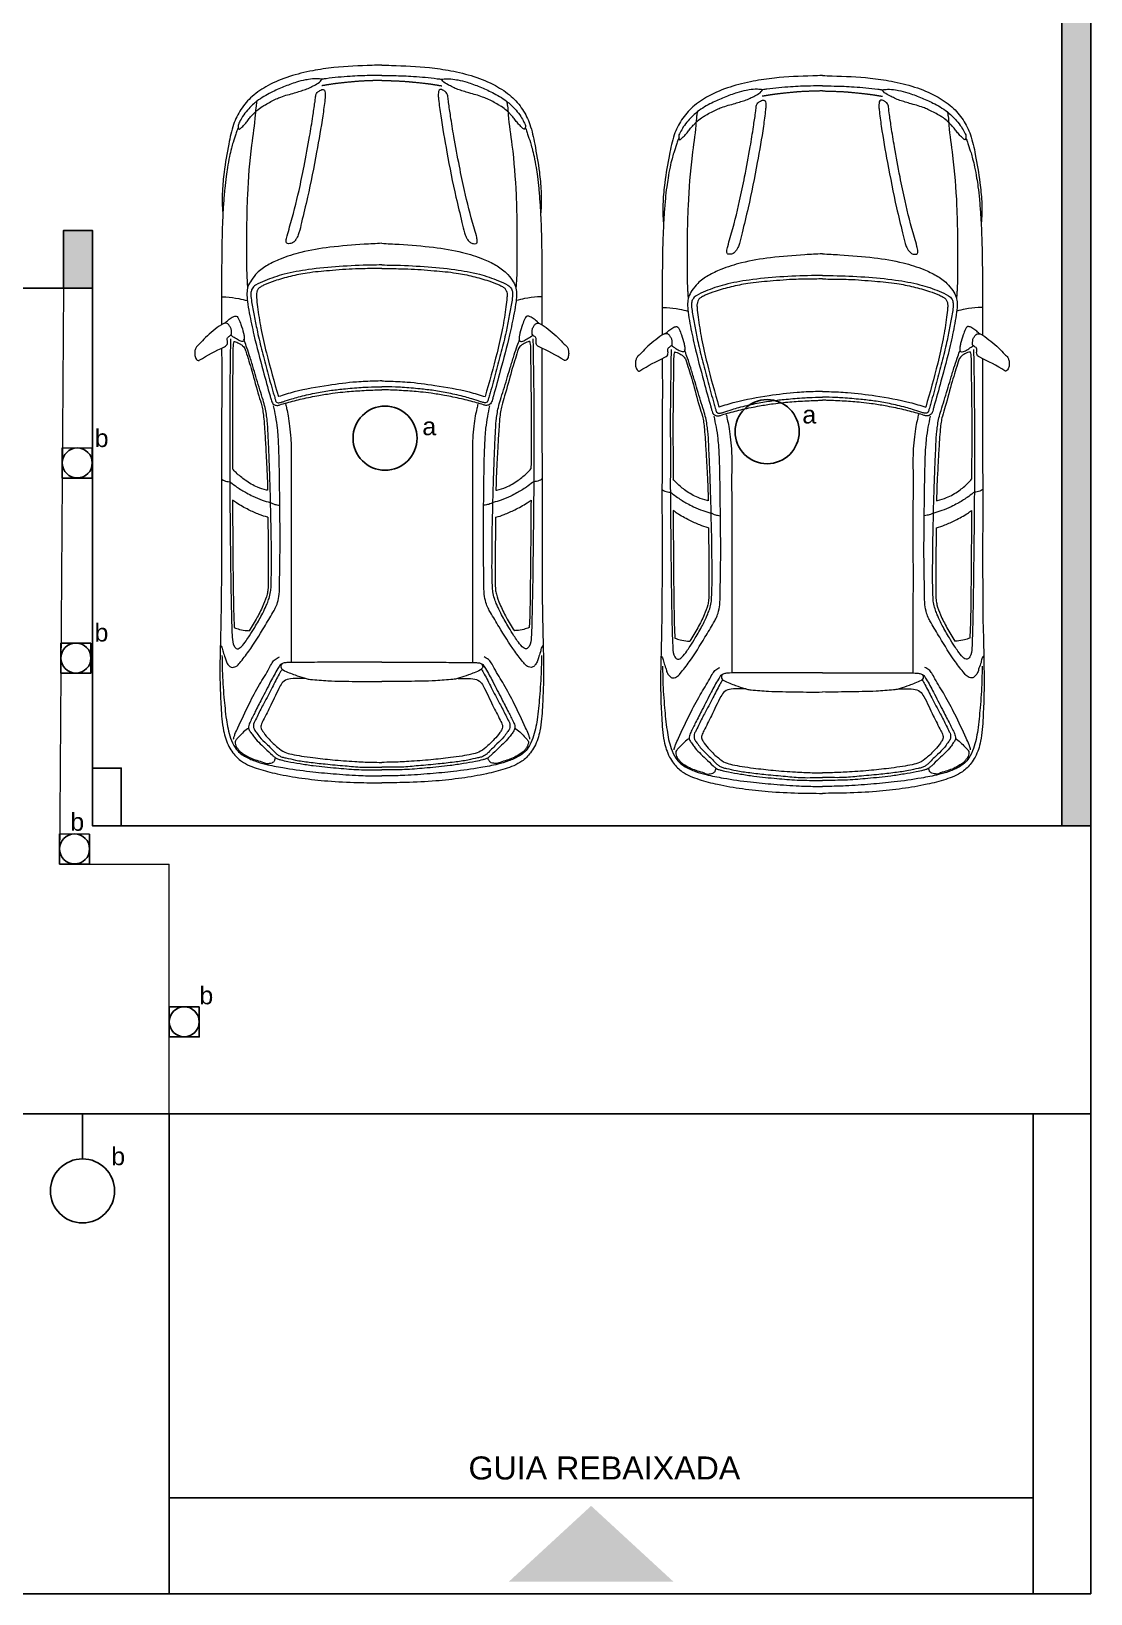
# Model space of a CAD drawing. Header units: inches. Extents: x 2 to 116, y 2 to 108.
# Drawn here: x 52 to 57.52, y 30.27 to 38.41 of the extents above; entities that cross this region are included whole.
import ezdxf

# ---------------------------------------------------------------- set-up
doc = ezdxf.new("R2010")
doc.units = ezdxf.units.IN
doc.header["$MEASUREMENT"] = 0
for name, color, linetype, lineweight in [('03.1 PAREDES', 250, 'Continuous', 25), ('07.1 DETALHES', 251, 'Continuous', 9), ('08.1 DETALHES', 253, 'Continuous', 9)]:
    doc.layers.add(name, color=color, linetype=linetype, lineweight=lineweight)
doc.layers.add('ILUMINAÇÃO', color=10, linetype='Continuous')
doc.layers.add('PLANTA TUGS_TUES', color=7, linetype='Continuous')
doc.styles.get("Standard").update_dxf_attribs({"font": 'arial.ttf'})
doc.styles.add('TEXTO 15MM', font='arial.ttf', dxfattribs={"height": 0.15})

# ---------------------------------------------------------------- blocks, each defined once
blk = doc.blocks.new('VEICULO 03')
at = {"layer": '08.1 DETALHES'}
for points, knots in [([(0, 0), (-0.0168, -0.0006), (-0.1001, -0.0033), (-0.2205, -0.0078), (-0.3643, -0.0287), (-0.4804, -0.0564), (-0.5874, -0.1009), (-0.675, -0.158), (-0.7359, -0.2285), (-0.7776, -0.3139), (-0.7998, -0.4258), (-0.8203, -0.5414), (-0.8303, -0.6444), (-0.832, -0.7152), (-0.8292, -0.7532), (-0.828, -0.77)], [0.02204, 0.02204, 0.02204, 0.02204, 0.08847, 0.352239, 0.498864, 0.663494, 0.823694, 0.955883, 1.073879, 1.188235, 1.328115, 1.52388, 1.653638, 1.737566, 1.804286, 1.804286, 1.804286, 1.804286]), ([(0, 0), (0.0168, -0.0006), (0.1001, -0.0033), (0.2205, -0.0078), (0.3643, -0.0287), (0.4804, -0.0564), (0.5874, -0.1009), (0.675, -0.158), (0.7359, -0.2285), (0.7776, -0.3139), (0.7998, -0.4258), (0.8203, -0.5414), (0.8303, -0.6444), (0.832, -0.7152), (0.8292, -0.7532), (0.828, -0.77)], [0.02204, 0.02204, 0.02204, 0.02204, 0.08847, 0.352239, 0.498864, 0.663494, 0.823694, 0.955883, 1.073879, 1.188235, 1.328115, 1.52388, 1.653638, 1.737566, 1.804286, 1.804286, 1.804286, 1.804286]), ([(0, -0.0539), (-0.0207, -0.0541), (-0.0758, -0.0548), (-0.1723, -0.0581), (-0.2552, -0.0663), (-0.3038, -0.073), (-0.3111, -0.074)], [0.0070111, 0.0070111, 0.0070111, 0.0070111, 0.0891796, 0.2250349, 0.389513, 0.419064, 0.419064, 0.419064, 0.419064]), ([(0, -0.0539), (0.0207, -0.0541), (0.0758, -0.0548), (0.1723, -0.0581), (0.2552, -0.0663), (0.3038, -0.073), (0.3111, -0.074)], [0.0070111, 0.0070111, 0.0070111, 0.0070111, 0.0891796, 0.2250349, 0.389513, 0.419064, 0.419064, 0.419064, 0.419064]), ([(-0.6506, -0.1887), (-0.6522, -0.1966), (-0.6567, -0.2199), (-0.6607, -0.2966), (-0.6853, -0.45), (-0.6999, -0.6454), (-0.7048, -0.8464), (-0.7034, -0.9945), (-0.7042, -1.0912), (-0.7007, -1.1327), (-0.7002, -1.1465), (-0.6993, -1.1559), (-0.6988, -1.1619)], [0.025298, 0.025298, 0.025298, 0.025298, 0.05729, 0.119342, 0.328736, 0.672579, 0.894559, 1.124896, 1.259756, 1.276855, 1.290078, 1.31425, 1.31425, 1.31425, 1.31425]), ([(0.6506, -0.1887), (0.6522, -0.1966), (0.6567, -0.2199), (0.6607, -0.2966), (0.6853, -0.45), (0.6999, -0.6454), (0.7048, -0.8464), (0.7034, -0.9945), (0.7042, -1.0912), (0.7007, -1.1327), (0.7002, -1.1465), (0.6993, -1.1559), (0.6988, -1.1619)], [0.025298, 0.025298, 0.025298, 0.025298, 0.05729, 0.119342, 0.328736, 0.672579, 0.894559, 1.124896, 1.259756, 1.276855, 1.290078, 1.31425, 1.31425, 1.31425, 1.31425]), ([(-0.7463, -0.3234), (-0.7483, -0.3276), (-0.7536, -0.3393), (-0.7614, -0.3663), (-0.7735, -0.3981), (-0.7841, -0.4375), (-0.7948, -0.481), (-0.8033, -0.53), (-0.8119, -0.5855), (-0.8184, -0.647), (-0.8242, -0.7181), (-0.8284, -0.7919), (-0.8311, -0.8624), (-0.8327, -0.9323), (-0.8336, -1.0142), (-0.8344, -1.128), (-0.8345, -1.2444), (-0.8346, -1.325), (-0.8345, -1.352)], [0, 0, 0, 0, 0.01865, 0.050779, 0.111246, 0.153254, 0.212153, 0.2886, 0.350207, 0.434654, 0.53371, 0.632638, 0.72757, 0.812946, 0.909848, 1.05186, 1.263979, 1.370999, 1.370999, 1.370999, 1.370999]), ([(0.7477, -0.3264), (0.7492, -0.3297), (0.754, -0.3404), (0.7614, -0.3663), (0.7735, -0.3981), (0.7841, -0.4375), (0.7948, -0.481), (0.8033, -0.53), (0.8119, -0.5855), (0.8184, -0.647), (0.8242, -0.7181), (0.8284, -0.7919), (0.8311, -0.8624), (0.8327, -0.9323), (0.8336, -1.0142), (0.8344, -1.128), (0.8345, -1.2444), (0.8346, -1.325), (0.8345, -1.352)], [0.004395, 0.004395, 0.004395, 0.004395, 0.01865, 0.050779, 0.111246, 0.153254, 0.212153, 0.2886, 0.350207, 0.434654, 0.53371, 0.632638, 0.72757, 0.812946, 0.909848, 1.05186, 1.263979, 1.370999, 1.370999, 1.370999, 1.370999]), ([(0, -0.9285), (-0.0303, -0.9301), (-0.1205, -0.9349), (-0.2614, -0.9459), (-0.4087, -0.9695), (-0.5168, -1.0035), (-0.5935, -1.0397), (-0.6462, -1.0759), (-0.6777, -1.117), (-0.6993, -1.1517), (-0.703, -1.1913), (-0.6998, -1.2373), (-0.6866, -1.31), (-0.6615, -1.4305), (-0.6226, -1.574), (-0.5924, -1.6857), (-0.5769, -1.7398), (-0.5733, -1.7538), (-0.5666, -1.7649), (-0.5569, -1.7707), (-0.5466, -1.773), (-0.5381, -1.7724), (-0.5211, -1.7665), (-0.4803, -1.7549), (-0.4127, -1.7369), (-0.3332, -1.7211), (-0.2622, -1.7097), (-0.1911, -1.7015), (-0.1135, -1.6953), (-0.046, -1.6924), (-0.008, -1.6911), (0, -1.6908)], [0.022944, 0.022944, 0.022944, 0.022944, 0.143218, 0.380859, 0.582525, 0.732774, 0.827726, 0.918638, 0.981946, 1.032449, 1.077426, 1.136349, 1.215298, 1.369673, 1.624215, 1.803981, 1.828006, 1.847133, 1.861137, 1.878152, 1.890467, 1.902235, 1.911424, 1.961643, 2.070388, 2.188282, 2.282664, 2.355334, 2.47183, 2.591011, 2.622656, 2.622656, 2.622656, 2.622656]), ([(0, -0.9285), (0.0303, -0.9301), (0.1205, -0.9349), (0.2614, -0.9459), (0.4087, -0.9695), (0.5168, -1.0035), (0.5935, -1.0397), (0.6462, -1.0759), (0.6777, -1.117), (0.6993, -1.1517), (0.703, -1.1913), (0.6998, -1.2373), (0.6866, -1.31), (0.6615, -1.4305), (0.6226, -1.574), (0.5924, -1.6857), (0.5769, -1.7398), (0.5733, -1.7538), (0.5666, -1.7649), (0.5569, -1.7707), (0.5466, -1.773), (0.5381, -1.7724), (0.5211, -1.7665), (0.4803, -1.7549), (0.4127, -1.7369), (0.3332, -1.7211), (0.2622, -1.7097), (0.1911, -1.7015), (0.1135, -1.6953), (0.046, -1.6924), (0.008, -1.6911), (0, -1.6908)], [0.022944, 0.022944, 0.022944, 0.022944, 0.143218, 0.380859, 0.582525, 0.732774, 0.827726, 0.918638, 0.981946, 1.032449, 1.077426, 1.136349, 1.215298, 1.369673, 1.624215, 1.803981, 1.828006, 1.847133, 1.861137, 1.878152, 1.890467, 1.902235, 1.911424, 1.961643, 2.070388, 2.188282, 2.282664, 2.355334, 2.47183, 2.591011, 2.622656, 2.622656, 2.622656, 2.622656]), ([(0, -1.0412), (-0.0186, -1.0414), (-0.0925, -1.0423), (-0.2199, -1.0476), (-0.3713, -1.0619), (-0.5016, -1.0847), (-0.5931, -1.1156), (-0.6457, -1.1389), (-0.6682, -1.1539), (-0.6771, -1.1672), (-0.6825, -1.1851), (-0.6808, -1.2111), (-0.6747, -1.2541), (-0.6622, -1.3152), (-0.6463, -1.3991), (-0.6227, -1.4935), (-0.5946, -1.5989), (-0.5735, -1.6787), (-0.558, -1.7289), (-0.554, -1.7454), (-0.5492, -1.757), (-0.5398, -1.759), (-0.528, -1.7578), (-0.5045, -1.7501), (-0.4726, -1.7398), (-0.4179, -1.7237), (-0.352, -1.7089), (-0.2737, -1.6946), (-0.1928, -1.686), (-0.1261, -1.6799), (-0.0595, -1.6759), (-0.0237, -1.6754), (0, -1.6751)], [0.037234, 0.037234, 0.037234, 0.037234, 0.110981, 0.329974, 0.542177, 0.713036, 0.852921, 0.92347, 0.940577, 0.958871, 0.985943, 1.013033, 1.060946, 1.158417, 1.260048, 1.39895, 1.543866, 1.692054, 1.726833, 1.750558, 1.760928, 1.773332, 1.784734, 1.808335, 1.870489, 1.918206, 2.033811, 2.138074, 2.23324, 2.355998, 2.403538, 2.49755, 2.49755, 2.49755, 2.49755]), ([(0, -1.0412), (0.0186, -1.0414), (0.0925, -1.0423), (0.2199, -1.0476), (0.3713, -1.0619), (0.5016, -1.0847), (0.5931, -1.1156), (0.6457, -1.1389), (0.6682, -1.1539), (0.6771, -1.1672), (0.6825, -1.1851), (0.6808, -1.2111), (0.6747, -1.2541), (0.6622, -1.3152), (0.6463, -1.3991), (0.6227, -1.4935), (0.5946, -1.5989), (0.5735, -1.6787), (0.558, -1.7289), (0.554, -1.7454), (0.5492, -1.757), (0.5398, -1.759), (0.528, -1.7578), (0.5045, -1.7501), (0.4726, -1.7398), (0.4179, -1.7237), (0.352, -1.7089), (0.2737, -1.6946), (0.1928, -1.686), (0.1261, -1.6799), (0.0595, -1.6759), (0.0237, -1.6754), (0, -1.6751)], [0.037234, 0.037234, 0.037234, 0.037234, 0.110981, 0.329974, 0.542177, 0.713036, 0.852921, 0.92347, 0.940577, 0.958871, 0.985943, 1.013033, 1.060946, 1.158417, 1.260048, 1.39895, 1.543866, 1.692054, 1.726833, 1.750558, 1.760928, 1.773332, 1.784734, 1.808335, 1.870489, 1.918206, 2.033811, 2.138074, 2.23324, 2.355998, 2.403538, 2.49755, 2.49755, 2.49755, 2.49755]), ([(0, -1.059), (-0.0126, -1.0594), (-0.058, -1.0606), (-0.1491, -1.0602), (-0.266, -1.0704), (-0.3793, -1.0801), (-0.4745, -1.0995), (-0.5484, -1.1206), (-0.6003, -1.1384), (-0.6271, -1.1531), (-0.6417, -1.1617), (-0.6492, -1.1751), (-0.654, -1.1915), (-0.6517, -1.2199), (-0.6445, -1.2801), (-0.6297, -1.3767), (-0.5933, -1.533), (-0.56, -1.6509), (-0.5384, -1.7269)], [0.028825, 0.028825, 0.028825, 0.028825, 0.078622, 0.208939, 0.389307, 0.543252, 0.659264, 0.773195, 0.848489, 0.875036, 0.894973, 0.913705, 0.934328, 0.961739, 1.025298, 1.17569, 1.347812, 1.660934, 1.660934, 1.660934, 1.660934]), ([(0, -1.059), (0.0126, -1.0594), (0.058, -1.0606), (0.1491, -1.0602), (0.266, -1.0704), (0.3793, -1.0801), (0.4745, -1.0995), (0.5484, -1.1206), (0.6003, -1.1384), (0.6271, -1.1531), (0.6417, -1.1617), (0.6492, -1.1751), (0.654, -1.1915), (0.6517, -1.2199), (0.6445, -1.2801), (0.6297, -1.3767), (0.5933, -1.533), (0.56, -1.6509), (0.5384, -1.7269)], [0.028825, 0.028825, 0.028825, 0.028825, 0.078622, 0.208939, 0.389307, 0.543252, 0.659264, 0.773195, 0.848489, 0.875036, 0.894973, 0.913705, 0.934328, 0.961739, 1.025298, 1.17569, 1.347812, 1.660934, 1.660934, 1.660934, 1.660934]), ([(-0.8345, -1.208), (-0.827, -1.2078), (-0.7968, -1.2077), (-0.7516, -1.2142), (-0.7147, -1.2229), (-0.7001, -1.2265)], [0.0519778, 0.0519778, 0.0519778, 0.0519778, 0.0814405, 0.1719525, 0.2315566, 0.2315566, 0.2315566, 0.2315566]), ([(0.8345, -1.208), (0.827, -1.2078), (0.7968, -1.2077), (0.7516, -1.2142), (0.7147, -1.2229), (0.7001, -1.2265)], [0.0519778, 0.0519778, 0.0519778, 0.0519778, 0.0814405, 0.1719525, 0.2315566, 0.2315566, 0.2315566, 0.2315566]), ([(-0.82, -1.3455), (-0.8179, -1.3437), (-0.8092, -1.3364), (-0.7947, -1.3236), (-0.7783, -1.3128), (-0.7658, -1.3075), (-0.7564, -1.3069), (-0.7491, -1.3133), (-0.7422, -1.3286), (-0.7312, -1.3557), (-0.7218, -1.3868), (-0.7163, -1.4135), (-0.7158, -1.427), (-0.7187, -1.4393), (-0.73, -1.4395), (-0.7445, -1.4351), (-0.7635, -1.4222), (-0.779, -1.4119), (-0.7871, -1.4065)], [0.0088358, 0.0088358, 0.0088358, 0.0088358, 0.0198161, 0.053601, 0.0858035, 0.0966397, 0.1074191, 0.1209932, 0.1317796, 0.1741989, 0.2364385, 0.2609589, 0.2806319, 0.2922977, 0.3038688, 0.3189415, 0.3541848, 0.392839, 0.392839, 0.392839, 0.392839]), ([(0.82, -1.3455), (0.8179, -1.3437), (0.8092, -1.3364), (0.7947, -1.3236), (0.7783, -1.3128), (0.7658, -1.3075), (0.7564, -1.3069), (0.7491, -1.3133), (0.7422, -1.3286), (0.7312, -1.3557), (0.7218, -1.3868), (0.7163, -1.4135), (0.7158, -1.427), (0.7187, -1.4393), (0.73, -1.4395), (0.7445, -1.4351), (0.7635, -1.4222), (0.779, -1.4119), (0.7871, -1.4065)], [0.0088358, 0.0088358, 0.0088358, 0.0088358, 0.0198161, 0.053601, 0.0858035, 0.0966397, 0.1074191, 0.1209932, 0.1317796, 0.1741989, 0.2364385, 0.2609589, 0.2806319, 0.2922977, 0.3038688, 0.3189415, 0.3541848, 0.392839, 0.392839, 0.392839, 0.392839]), ([(-0.7873, -1.4266), (-0.7876, -1.4348), (-0.7886, -1.4683), (-0.7897, -1.565), (-0.7926, -1.7348), (-0.7912, -1.9598), (-0.7924, -2.199), (-0.7891, -2.4316), (-0.7873, -2.6575), (-0.7836, -2.8395), (-0.7803, -2.9632), (-0.7765, -3.0188), (-0.7529, -3.0462), (-0.725, -3.0254), (-0.7083, -3.0009), (-0.6845, -2.9666), (-0.6575, -2.922), (-0.6289, -2.8733), (-0.6082, -2.8311), (-0.596, -2.8022), (-0.5854, -2.7758), (-0.58, -2.7507), (-0.5769, -2.7295), (-0.5764, -2.7085), (-0.5751, -2.6748), (-0.5742, -2.6313), (-0.5744, -2.5782), (-0.5748, -2.5153), (-0.5752, -2.4458), (-0.5765, -2.3828), (-0.5785, -2.3237), (-0.5791, -2.258), (-0.5819, -2.1761), (-0.5846, -2.0912), (-0.5876, -2.0055), (-0.5919, -1.9269), (-0.5944, -1.8635), (-0.6007, -1.8175), (-0.6072, -1.7815), (-0.6191, -1.7396), (-0.6352, -1.6909), (-0.651, -1.6373), (-0.668, -1.5807), (-0.6844, -1.5259), (-0.7003, -1.4771), (-0.7117, -1.4457), (-0.7174, -1.4312), (-0.7186, -1.4282)], [0.016225, 0.016225, 0.016225, 0.016225, 0.048768, 0.148649, 0.399455, 0.721452, 1.040354, 1.346887, 1.642979, 1.935367, 2.06822, 2.132517, 2.157039, 2.188869, 2.242898, 2.284108, 2.351535, 2.450516, 2.507446, 2.537575, 2.574619, 2.620009, 2.638988, 2.659259, 2.70327, 2.772409, 2.831666, 2.913827, 3.021546, 3.106984, 3.163285, 3.255932, 3.367419, 3.487813, 3.592344, 3.707224, 3.799528, 3.843668, 3.891049, 3.9443, 4.016063, 4.094106, 4.165982, 4.24991, 4.320665, 4.369477, 4.382226, 4.382226, 4.382226, 4.382226]), ([(-0.7706, -1.4394), (-0.7716, -1.444), (-0.7751, -1.4616), (-0.7749, -1.5381), (-0.7777, -1.6584), (-0.7783, -1.8616), (-0.7776, -2.0175), (-0.7774, -2.1026)], [0.0107846, 0.0107846, 0.0107846, 0.0107846, 0.0291315, 0.0805713, 0.2677321, 0.5534025, 0.8851576, 0.8851576, 0.8851576, 0.8851576]), ([(-0.7706, -1.4394), (-0.7678, -1.4398), (-0.7557, -1.4422), (-0.74, -1.4502), (-0.7246, -1.4609), (-0.713, -1.4732), (-0.6998, -1.5172), (-0.6722, -1.6017), (-0.6492, -1.6977), (-0.626, -1.7672), (-0.6177, -1.8072), (-0.6135, -1.8485), (-0.6089, -1.9094), (-0.6047, -1.9848), (-0.5999, -2.0738), (-0.5958, -2.1491), (-0.5952, -2.1978), (-0.595, -2.2144)], [0.01621, 0.01621, 0.01621, 0.01621, 0.027452, 0.065135, 0.084552, 0.101745, 0.130663, 0.271161, 0.449297, 0.519339, 0.561636, 0.610534, 0.683602, 0.803795, 0.909645, 1.036895, 1.102484, 1.102484, 1.102484, 1.102484]), ([(0.7873, -1.4266), (0.7876, -1.4348), (0.7886, -1.4683), (0.7897, -1.565), (0.7926, -1.7348), (0.7912, -1.9598), (0.7924, -2.199), (0.7891, -2.4316), (0.7873, -2.6575), (0.7836, -2.8395), (0.7803, -2.9632), (0.7765, -3.0188), (0.7529, -3.0462), (0.725, -3.0254), (0.7083, -3.0009), (0.6845, -2.9666), (0.6575, -2.922), (0.6289, -2.8733), (0.6082, -2.8311), (0.596, -2.8022), (0.5854, -2.7758), (0.58, -2.7507), (0.5769, -2.7295), (0.5764, -2.7085), (0.5751, -2.6748), (0.5742, -2.6313), (0.5744, -2.5782), (0.5748, -2.5153), (0.5752, -2.4458), (0.5765, -2.3828), (0.5785, -2.3237), (0.5791, -2.258), (0.5819, -2.1761), (0.5846, -2.0912), (0.5876, -2.0055), (0.5919, -1.9269), (0.5944, -1.8635), (0.6007, -1.8175), (0.6072, -1.7815), (0.6191, -1.7396), (0.6352, -1.6909), (0.651, -1.6373), (0.668, -1.5807), (0.6844, -1.5259), (0.7003, -1.4771), (0.7112, -1.4469), (0.7164, -1.4337), (0.7171, -1.432)], [0.016225, 0.016225, 0.016225, 0.016225, 0.048768, 0.148649, 0.399455, 0.721452, 1.040354, 1.346887, 1.642979, 1.935367, 2.06822, 2.132517, 2.157039, 2.188869, 2.242898, 2.284108, 2.351535, 2.450516, 2.507446, 2.537575, 2.574619, 2.620009, 2.638988, 2.659259, 2.70327, 2.772409, 2.831666, 2.913827, 3.021546, 3.106984, 3.163285, 3.255932, 3.367419, 3.487813, 3.592344, 3.707224, 3.799528, 3.843668, 3.891049, 3.9443, 4.016063, 4.094106, 4.165982, 4.24991, 4.320665, 4.369477, 4.376898, 4.376898, 4.376898, 4.376898]), ([(0.7706, -1.4394), (0.7678, -1.4398), (0.7557, -1.4422), (0.74, -1.4502), (0.7246, -1.4609), (0.713, -1.4732), (0.6998, -1.5172), (0.6722, -1.6017), (0.6492, -1.6977), (0.626, -1.7672), (0.6177, -1.8072), (0.6135, -1.8485), (0.6089, -1.9094), (0.6047, -1.9848), (0.5999, -2.0738), (0.5958, -2.1491), (0.5952, -2.1978), (0.595, -2.2144)], [0.01621, 0.01621, 0.01621, 0.01621, 0.027452, 0.065135, 0.084552, 0.101745, 0.130663, 0.271161, 0.449297, 0.519339, 0.561636, 0.610534, 0.683602, 0.803795, 0.909645, 1.036895, 1.102484, 1.102484, 1.102484, 1.102484]), ([(0.7706, -1.4394), (0.7716, -1.444), (0.7751, -1.4616), (0.7749, -1.5381), (0.7777, -1.6584), (0.7783, -1.8616), (0.7776, -2.0175), (0.7774, -2.1026)], [0.0107846, 0.0107846, 0.0107846, 0.0107846, 0.0291315, 0.0805713, 0.2677321, 0.5534025, 0.8851576, 0.8851576, 0.8851576, 0.8851576]), ([(-0.834, -1.4741), (-0.8338, -1.4972), (-0.8333, -1.5878), (-0.8335, -1.8181), (-0.837, -2.2801), (-0.8318, -2.7737), (-0.8456, -3.1668), (-0.8371, -3.3461), (-0.8302, -3.4553), (-0.8056, -3.5362), (-0.7713, -3.5892), (-0.7236, -3.6365), (-0.6412, -3.6679), (-0.5359, -3.6951), (-0.4149, -3.715), (-0.2748, -3.7306), (-0.1357, -3.7372), (-0.0418, -3.7381), (0, -3.7384)], [1.532241, 1.532241, 1.532241, 1.532241, 1.623906, 1.890997, 2.444728, 3.45404, 3.847101, 4.001413, 4.165196, 4.279864, 4.33083, 4.414174, 4.540788, 4.673279, 4.846267, 5.025482, 5.231917, 5.397513, 5.397513, 5.397513, 5.397513]), ([(-0.834, -1.4741), (-0.8338, -1.4972), (-0.8333, -1.5878), (-0.8335, -1.8181), (-0.837, -2.2801), (-0.8318, -2.7737), (-0.8456, -3.1668), (-0.8371, -3.3461), (-0.8302, -3.4553), (-0.8056, -3.5362), (-0.7713, -3.5892), (-0.7236, -3.6365), (-0.6412, -3.6679), (-0.5359, -3.6951), (-0.4149, -3.715), (-0.2748, -3.7306), (-0.1357, -3.7372), (-0.0418, -3.7381), (0, -3.7384)], [1.532241, 1.532241, 1.532241, 1.532241, 1.623906, 1.890997, 2.444728, 3.45404, 3.847101, 4.001413, 4.165196, 4.279864, 4.33083, 4.414174, 4.540788, 4.673279, 4.846267, 5.025482, 5.231917, 5.397513, 5.397513, 5.397513, 5.397513]), ([(0.834, -1.4741), (0.8338, -1.4972), (0.8333, -1.5878), (0.8335, -1.8181), (0.837, -2.2801), (0.8318, -2.7737), (0.8456, -3.1668), (0.8371, -3.3461), (0.8302, -3.4553), (0.8056, -3.5362), (0.7713, -3.5892), (0.7236, -3.6365), (0.6412, -3.6679), (0.5359, -3.6951), (0.4149, -3.715), (0.2748, -3.7306), (0.1357, -3.7372), (0.0418, -3.7381), (0, -3.7384)], [1.532241, 1.532241, 1.532241, 1.532241, 1.623906, 1.890997, 2.444728, 3.45404, 3.847101, 4.001413, 4.165196, 4.279864, 4.33083, 4.414174, 4.540788, 4.673279, 4.846267, 5.025482, 5.231917, 5.397513, 5.397513, 5.397513, 5.397513]), ([(0, -1.645), (-0.012, -1.6454), (-0.056, -1.6468), (-0.1488, -1.6504), (-0.289, -1.6688), (-0.4256, -1.6922), (-0.511, -1.7182), (-0.5384, -1.7269)], [0.0184805, 0.0184805, 0.0184805, 0.0184805, 0.0662171, 0.1925344, 0.3862268, 0.6263675, 0.7400159, 0.7400159, 0.7400159, 0.7400159]), ([(0, -1.645), (0.012, -1.6454), (0.056, -1.6468), (0.1488, -1.6504), (0.289, -1.6688), (0.4256, -1.6922), (0.511, -1.7182), (0.5384, -1.7269)], [0.0184805, 0.0184805, 0.0184805, 0.0184805, 0.0662171, 0.1925344, 0.3862268, 0.6263675, 0.7400159, 0.7400159, 0.7400159, 0.7400159]), ([(-0.8407, -3.0216), (-0.8378, -3.0248), (-0.8299, -3.0347), (-0.8275, -3.0591), (-0.8154, -3.0832), (-0.8107, -3.1083), (-0.7994, -3.1254), (-0.7826, -3.1399), (-0.7566, -3.1338), (-0.7288, -3.1011), (-0.6769, -3.0341), (-0.6223, -2.9438), (-0.5768, -2.8688), (-0.5531, -2.8271), (-0.5407, -2.796), (-0.5323, -2.7525), (-0.5323, -2.6979), (-0.5309, -2.6139), (-0.5286, -2.4899), (-0.5302, -2.3487), (-0.5316, -2.2199), (-0.5329, -2.1129), (-0.5349, -2.0199), (-0.5381, -1.9441), (-0.5431, -1.8852), (-0.551, -1.8318), (-0.5594, -1.7934), (-0.5635, -1.7746)], [0.007913, 0.007913, 0.007913, 0.007913, 0.024718, 0.058133, 0.100469, 0.131412, 0.157469, 0.181283, 0.213824, 0.249153, 0.350071, 0.55033, 0.665756, 0.698043, 0.740049, 0.798041, 0.872168, 0.956009, 1.130827, 1.363551, 1.515194, 1.641414, 1.787301, 1.883745, 1.941896, 2.021262, 2.097496, 2.097496, 2.097496, 2.097496]), ([(-0.5005, -1.765), (-0.4988, -1.7731), (-0.4947, -1.794), (-0.4851, -1.8321), (-0.4806, -1.8843), (-0.4712, -1.9545), (-0.4728, -2.0689), (-0.4718, -2.261), (-0.4723, -2.5229), (-0.4721, -2.8193), (-0.4721, -3.0162), (-0.4721, -3.1119)], [0, 0, 0, 0, 0.032565, 0.084391, 0.155401, 0.239537, 0.365069, 0.607284, 1.001435, 1.402192, 1.781494, 1.781494, 1.781494, 1.781494]), ([(0.5005, -1.765), (0.4988, -1.7731), (0.4947, -1.794), (0.4851, -1.8321), (0.4806, -1.8843), (0.4712, -1.9545), (0.4728, -2.0689), (0.4718, -2.261), (0.4723, -2.5229), (0.4721, -2.8193), (0.4721, -3.0162), (0.4721, -3.1119)], [0, 0, 0, 0, 0.032565, 0.084391, 0.155401, 0.239537, 0.365069, 0.607284, 1.001435, 1.402192, 1.781494, 1.781494, 1.781494, 1.781494]), ([(0.8407, -3.0216), (0.8378, -3.0248), (0.8299, -3.0347), (0.8275, -3.0591), (0.8154, -3.0832), (0.8107, -3.1083), (0.7994, -3.1254), (0.7826, -3.1399), (0.7566, -3.1338), (0.7288, -3.1011), (0.6769, -3.0341), (0.6223, -2.9438), (0.5768, -2.8688), (0.5531, -2.8271), (0.5407, -2.796), (0.5323, -2.7525), (0.5323, -2.6979), (0.5309, -2.6139), (0.5286, -2.4899), (0.5302, -2.3487), (0.5316, -2.2199), (0.5329, -2.1129), (0.5349, -2.0199), (0.5381, -1.9441), (0.5431, -1.8852), (0.551, -1.8318), (0.5594, -1.7934), (0.5635, -1.7746)], [0.007913, 0.007913, 0.007913, 0.007913, 0.024718, 0.058133, 0.100469, 0.131412, 0.157469, 0.181283, 0.213824, 0.249153, 0.350071, 0.55033, 0.665756, 0.698043, 0.740049, 0.798041, 0.872168, 0.956009, 1.130827, 1.363551, 1.515194, 1.641414, 1.787301, 1.883745, 1.941896, 2.021262, 2.097496, 2.097496, 2.097496, 2.097496]), ([(-0.595, -2.2144), (-0.5965, -2.214), (-0.6142, -2.2096), (-0.6556, -2.1981), (-0.7088, -2.1656), (-0.751, -2.1314), (-0.7712, -2.1095), (-0.7774, -2.1026)], [0.0184808, 0.0184808, 0.0184808, 0.0184808, 0.0244045, 0.0908109, 0.1874496, 0.2688497, 0.3054254, 0.3054254, 0.3054254, 0.3054254]), ([(0.595, -2.2144), (0.5965, -2.214), (0.6142, -2.2096), (0.6556, -2.1981), (0.7088, -2.1656), (0.751, -2.1314), (0.7712, -2.1095), (0.7774, -2.1026)], [0.0184808, 0.0184808, 0.0184808, 0.0184808, 0.0244045, 0.0908109, 0.1874496, 0.2688497, 0.3054254, 0.3054254, 0.3054254, 0.3054254]), ([(-0.8352, -2.1544), (-0.8343, -2.1555), (-0.8301, -2.1599), (-0.8203, -2.1648), (-0.8071, -2.1696), (-0.7968, -2.169), (-0.7897, -2.171), (-0.7771, -2.1812), (-0.7494, -2.2019), (-0.7106, -2.2253), (-0.6669, -2.2485), (-0.6258, -2.266), (-0.5931, -2.2746), (-0.5753, -2.2803), (-0.568, -2.2843), (-0.5579, -2.2879), (-0.5448, -2.2908), (-0.5359, -2.2918), (-0.5308, -2.2923)], [0.0021036, 0.0021036, 0.0021036, 0.0021036, 0.007665, 0.0260741, 0.0448003, 0.0627729, 0.0661996, 0.0734677, 0.1262344, 0.2042371, 0.2519766, 0.3223465, 0.3805256, 0.3859817, 0.3960124, 0.413469, 0.4284431, 0.4488804, 0.4488804, 0.4488804, 0.4488804]), ([(0.8352, -2.1544), (0.8343, -2.1555), (0.8301, -2.1599), (0.8203, -2.1648), (0.8071, -2.1696), (0.7968, -2.169), (0.7897, -2.171), (0.7771, -2.1812), (0.7494, -2.2019), (0.7106, -2.2253), (0.6669, -2.2485), (0.6258, -2.266), (0.5931, -2.2746), (0.5753, -2.2803), (0.568, -2.2843), (0.5579, -2.2879), (0.5448, -2.2908), (0.5359, -2.2918), (0.5308, -2.2923)], [0.0021036, 0.0021036, 0.0021036, 0.0021036, 0.007665, 0.0260741, 0.0448003, 0.0627729, 0.0661996, 0.0734677, 0.1262344, 0.2042371, 0.2519766, 0.3223465, 0.3805256, 0.3859817, 0.3960124, 0.413469, 0.4284431, 0.4488804, 0.4488804, 0.4488804, 0.4488804]), ([(-0.7775, -2.2656), (-0.7775, -2.2716), (-0.7773, -2.3193), (-0.7759, -2.4244), (-0.7756, -2.582), (-0.7731, -2.7435), (-0.7719, -2.8598), (-0.7686, -2.9175), (-0.7679, -2.9296)], [1.1023462, 1.1023462, 1.1023462, 1.1023462, 1.1258812, 1.2915742, 1.5186838, 1.7500916, 1.9315406, 1.9792618, 1.9792618, 1.9792618, 1.9792618]), ([(-0.5933, -2.3552), (-0.5938, -2.3551), (-0.609, -2.3515), (-0.6431, -2.3398), (-0.6971, -2.3146), (-0.7441, -2.2898), (-0.7707, -2.2707), (-0.7775, -2.2657)], [0.0357744, 0.0357744, 0.0357744, 0.0357744, 0.0377865, 0.0978159, 0.1776703, 0.2741665, 0.3074011, 0.3074011, 0.3074011, 0.3074011]), ([(0.5933, -2.3552), (0.5938, -2.3551), (0.609, -2.3515), (0.6431, -2.3398), (0.6971, -2.3146), (0.7441, -2.2898), (0.7707, -2.2707), (0.7775, -2.2657)], [0.0357744, 0.0357744, 0.0357744, 0.0357744, 0.0377865, 0.0978159, 0.1776703, 0.2741665, 0.3074011, 0.3074011, 0.3074011, 0.3074011]), ([(0.7775, -2.2656), (0.7775, -2.2716), (0.7773, -2.3193), (0.7759, -2.4244), (0.7756, -2.582), (0.7731, -2.7435), (0.7719, -2.8598), (0.7686, -2.9175), (0.7679, -2.9296)], [1.1023462, 1.1023462, 1.1023462, 1.1023462, 1.1258812, 1.2915742, 1.5186838, 1.7500916, 1.9315406, 1.9792618, 1.9792618, 1.9792618, 1.9792618]), ([(-0.5933, -2.3552), (-0.5931, -2.3702), (-0.5924, -2.417), (-0.591, -2.5207), (-0.5915, -2.6191), (-0.5916, -2.6977), (-0.5914, -2.7278), (-0.5982, -2.7661), (-0.6173, -2.8148), (-0.6485, -2.8784), (-0.6763, -2.9228), (-0.6908, -2.9458)], [1.2884743, 1.2884743, 1.2884743, 1.2884743, 1.3480159, 1.4737175, 1.6993943, 1.7379593, 1.785116, 1.8184599, 1.8911861, 1.9914587, 2.0988194, 2.0988194, 2.0988194, 2.0988194]), ([(0.5933, -2.3552), (0.5931, -2.3702), (0.5924, -2.417), (0.591, -2.5207), (0.5915, -2.6191), (0.5916, -2.6977), (0.5914, -2.7278), (0.5982, -2.7661), (0.6173, -2.8148), (0.6485, -2.8784), (0.6763, -2.9228), (0.6908, -2.9458)], [1.2884743, 1.2884743, 1.2884743, 1.2884743, 1.3480159, 1.4737175, 1.6993943, 1.7379593, 1.785116, 1.8184599, 1.8911861, 1.9914587, 2.0988194, 2.0988194, 2.0988194, 2.0988194]), ([(-0.7679, -2.9296), (-0.759, -2.9332), (-0.7376, -2.9409), (-0.7112, -2.9448), (-0.6945, -2.9456), (-0.6908, -2.9458)], [0.0400744, 0.0400744, 0.0400744, 0.0400744, 0.0781892, 0.1303816, 0.1446803, 0.1446803, 0.1446803, 0.1446803]), ([(0.7679, -2.9296), (0.759, -2.9332), (0.7376, -2.9409), (0.7112, -2.9448), (0.6945, -2.9456), (0.6908, -2.9458)], [0.0400744, 0.0400744, 0.0400744, 0.0400744, 0.0781892, 0.1303816, 0.1446803, 0.1446803, 0.1446803, 0.1446803]), ([(-0.832, -3.0758), (-0.8318, -3.1017), (-0.8312, -3.1739), (-0.8229, -3.2852), (-0.8117, -3.4028), (-0.7949, -3.4922), (-0.7685, -3.5506), (-0.7417, -3.5823), (-0.7063, -3.6055), (-0.6613, -3.6253), (-0.5945, -3.6451), (-0.4987, -3.6619), (-0.3811, -3.6798), (-0.2492, -3.6908), (-0.1328, -3.7006), (-0.0485, -3.702), (-0.0083, -3.702), (0, -3.702)], [0, 0, 0, 0, 0.102532, 0.286098, 0.441625, 0.570864, 0.644395, 0.692786, 0.732841, 0.811001, 0.886994, 1.007968, 1.196291, 1.357867, 1.532197, 1.658916, 1.691669, 1.691669, 1.691669, 1.691669]), ([(-0.7722, -3.5111), (-0.7718, -3.5076), (-0.7693, -3.4989), (-0.7621, -3.4787), (-0.7354, -3.4207), (-0.6946, -3.3334), (-0.6407, -3.2297), (-0.5958, -3.1611), (-0.5728, -3.1153), (-0.5587, -3.0969), (-0.5448, -3.0882), (-0.5372, -3.0842), (-0.5333, -3.0822)], [0.0070119, 0.0070119, 0.0070119, 0.0070119, 0.0213502, 0.042361, 0.0919427, 0.2738715, 0.4245457, 0.5546501, 0.5974358, 0.62802, 0.6448204, 0.6620187, 0.6620187, 0.6620187, 0.6620187]), ([(0.832, -3.0758), (0.8318, -3.1017), (0.8312, -3.1739), (0.8229, -3.2852), (0.8117, -3.4028), (0.7949, -3.4922), (0.7685, -3.5506), (0.7417, -3.5823), (0.7063, -3.6055), (0.6613, -3.6253), (0.5945, -3.6451), (0.4987, -3.6619), (0.3811, -3.6798), (0.2492, -3.6908), (0.1328, -3.7006), (0.0485, -3.702), (0.0083, -3.702), (0, -3.702)], [0, 0, 0, 0, 0.102532, 0.286098, 0.441625, 0.570864, 0.644395, 0.692786, 0.732841, 0.811001, 0.886994, 1.007968, 1.196291, 1.357867, 1.532197, 1.658916, 1.691669, 1.691669, 1.691669, 1.691669]), ([(0.7722, -3.5111), (0.7718, -3.5076), (0.7693, -3.4989), (0.7621, -3.4787), (0.7354, -3.4207), (0.6946, -3.3334), (0.6407, -3.2297), (0.5958, -3.1611), (0.5728, -3.1153), (0.5587, -3.0969), (0.5448, -3.0882), (0.5372, -3.0842), (0.5333, -3.0822)], [0.0070119, 0.0070119, 0.0070119, 0.0070119, 0.0213502, 0.042361, 0.0919427, 0.2738715, 0.4245457, 0.5546501, 0.5974358, 0.62802, 0.6448204, 0.6620187, 0.6620187, 0.6620187, 0.6620187]), ([(-0.5203, -3.1193), (-0.5215, -3.1196), (-0.5255, -3.1206), (-0.5312, -3.1245), (-0.5345, -3.1339), (-0.5525, -3.1613), (-0.5827, -3.2185), (-0.6213, -3.2944), (-0.6577, -3.3644), (-0.6792, -3.4081), (-0.6913, -3.4332), (-0.6944, -3.446), (-0.6922, -3.4616), (-0.6814, -3.4772), (-0.6651, -3.5), (-0.6401, -3.5279), (-0.6053, -3.5594), (-0.5787, -3.5869), (-0.5595, -3.6036), (-0.5504, -3.61), (-0.5401, -3.6148), (-0.5193, -3.6202), (-0.4807, -3.6293), (-0.4238, -3.6381), (-0.3399, -3.6518), (-0.2417, -3.6601), (-0.1324, -3.6705), (-0.0533, -3.6708), (-0.0093, -3.6708), (0, -3.6708)], [0.008577, 0.008577, 0.008577, 0.008577, 0.013457, 0.024655, 0.034081, 0.052157, 0.15434, 0.289816, 0.390007, 0.466575, 0.483023, 0.50027, 0.517903, 0.543522, 0.574113, 0.629474, 0.691216, 0.759984, 0.781129, 0.791731, 0.803981, 0.825963, 0.876503, 0.961394, 1.053912, 1.212901, 1.351741, 1.488853, 1.525863, 1.525863, 1.525863, 1.525863]), ([(-0.5189, -3.1461), (-0.524, -3.1545), (-0.5424, -3.1854), (-0.5721, -3.246), (-0.6102, -3.3169), (-0.6415, -3.3753), (-0.6563, -3.4096), (-0.6673, -3.4266), (-0.668, -3.4409), (-0.6668, -3.4595), (-0.6508, -3.4767), (-0.6337, -3.506), (-0.6042, -3.5302), (-0.5781, -3.5575), (-0.559, -3.5758), (-0.5459, -3.5902), (-0.5328, -3.5974), (-0.5187, -3.605), (-0.4889, -3.6102), (-0.4427, -3.622), (-0.3739, -3.6314), (-0.288, -3.6411), (-0.1963, -3.6485), (-0.1148, -3.6573), (-0.051, -3.6565), (-0.0165, -3.6562), (0, -3.6561)], [0.007939, 0.007939, 0.007939, 0.007939, 0.047059, 0.150268, 0.274873, 0.365985, 0.412468, 0.423169, 0.445222, 0.467274, 0.494948, 0.534454, 0.602055, 0.643203, 0.68435, 0.70714, 0.719256, 0.743419, 0.770126, 0.838177, 0.932787, 1.044418, 1.18106, 1.297285, 1.368386, 1.43384, 1.43384, 1.43384, 1.43384]), ([(0, -3.1103), (-0.0272, -3.1104), (-0.1338, -3.1104), (-0.2807, -3.1093), (-0.4145, -3.1117), (-0.4763, -3.1112), (-0.5029, -3.1127), (-0.5195, -3.1162), (-0.5269, -3.128), (-0.5255, -3.1391), (-0.5196, -3.1459), (-0.5058, -3.1556), (-0.4829, -3.1646), (-0.4465, -3.179), (-0.4134, -3.1891), (-0.3867, -3.1979), (-0.3451, -3.202), (-0.2867, -3.2069), (-0.1844, -3.2094), (-0.0909, -3.2109), (-0.0216, -3.2107), (0, -3.2105)], [0.02364, 0.02364, 0.02364, 0.02364, 0.131244, 0.44623, 0.604701, 0.663055, 0.68924, 0.711973, 0.725764, 0.74019, 0.753307, 0.760271, 0.806756, 0.849773, 0.915496, 0.944185, 0.960692, 1.080719, 1.176486, 1.365788, 1.451218, 1.451218, 1.451218, 1.451218]), ([(0, -3.1103), (0.0272, -3.1104), (0.1338, -3.1104), (0.2807, -3.1093), (0.4145, -3.1117), (0.4763, -3.1112), (0.5029, -3.1127), (0.5195, -3.1162), (0.5269, -3.128), (0.5255, -3.1391), (0.5196, -3.1459), (0.5058, -3.1556), (0.4829, -3.1646), (0.4465, -3.179), (0.4134, -3.1891), (0.3867, -3.1979), (0.3451, -3.202), (0.2867, -3.2069), (0.1844, -3.2094), (0.0909, -3.2109), (0.0216, -3.2107), (0, -3.2105)], [0.02364, 0.02364, 0.02364, 0.02364, 0.131244, 0.44623, 0.604701, 0.663055, 0.68924, 0.711973, 0.725764, 0.74019, 0.753307, 0.760271, 0.806756, 0.849773, 0.915496, 0.944185, 0.960692, 1.080719, 1.176486, 1.365788, 1.451218, 1.451218, 1.451218, 1.451218]), ([(0.5203, -3.1193), (0.5215, -3.1196), (0.5255, -3.1206), (0.5312, -3.1245), (0.5345, -3.1339), (0.5525, -3.1613), (0.5827, -3.2185), (0.6213, -3.2944), (0.6577, -3.3644), (0.6792, -3.4081), (0.6913, -3.4332), (0.6944, -3.446), (0.6922, -3.4616), (0.6814, -3.4772), (0.6651, -3.5), (0.6401, -3.5279), (0.6053, -3.5594), (0.5787, -3.5869), (0.5595, -3.6036), (0.5504, -3.61), (0.5401, -3.6148), (0.5193, -3.6202), (0.4807, -3.6293), (0.4238, -3.6381), (0.3399, -3.6518), (0.2417, -3.6601), (0.1324, -3.6705), (0.0533, -3.6708), (0.0093, -3.6708), (0, -3.6708)], [0.008577, 0.008577, 0.008577, 0.008577, 0.013457, 0.024655, 0.034081, 0.052157, 0.15434, 0.289816, 0.390007, 0.466575, 0.483023, 0.50027, 0.517903, 0.543522, 0.574113, 0.629474, 0.691216, 0.759984, 0.781129, 0.791731, 0.803981, 0.825963, 0.876503, 0.961394, 1.053912, 1.212901, 1.351741, 1.488853, 1.525863, 1.525863, 1.525863, 1.525863]), ([(0.5189, -3.1461), (0.524, -3.1545), (0.5424, -3.1854), (0.5721, -3.246), (0.6102, -3.3169), (0.6415, -3.3753), (0.6563, -3.4096), (0.6673, -3.4266), (0.668, -3.4409), (0.6668, -3.4595), (0.6508, -3.4767), (0.6337, -3.506), (0.6042, -3.5302), (0.5781, -3.5575), (0.559, -3.5758), (0.5459, -3.5902), (0.5328, -3.5974), (0.5187, -3.605), (0.4889, -3.6102), (0.4427, -3.622), (0.3739, -3.6314), (0.288, -3.6411), (0.1963, -3.6485), (0.1148, -3.6573), (0.051, -3.6565), (0.0165, -3.6562), (0, -3.6561)], [0.007939, 0.007939, 0.007939, 0.007939, 0.047059, 0.150268, 0.274873, 0.365985, 0.412468, 0.423169, 0.445222, 0.467274, 0.494948, 0.534454, 0.602055, 0.643203, 0.68435, 0.70714, 0.719256, 0.743419, 0.770126, 0.838177, 0.932787, 1.044418, 1.18106, 1.297285, 1.368386, 1.43384, 1.43384, 1.43384, 1.43384]), ([(-0.3976, -3.1943), (-0.4063, -3.1942), (-0.4321, -3.1941), (-0.4694, -3.1933), (-0.5105, -3.2037), (-0.5432, -3.2573), (-0.5725, -3.3273), (-0.6064, -3.3903), (-0.6235, -3.4245), (-0.6287, -3.4364), (-0.63, -3.449), (-0.6246, -3.4626), (-0.6104, -3.4837), (-0.5834, -3.5163), (-0.5471, -3.5507), (-0.5083, -3.5803), (-0.4643, -3.5901), (-0.4154, -3.5995), (-0.3444, -3.6085), (-0.252, -3.6198), (-0.1499, -3.6264), (-0.0645, -3.6311), (-0.0176, -3.6315), (0, -3.6316)], [0.093163, 0.093163, 0.093163, 0.093163, 0.127764, 0.195608, 0.242619, 0.285406, 0.433604, 0.549107, 0.566922, 0.585192, 0.600409, 0.615578, 0.641744, 0.70124, 0.782642, 0.840384, 0.891073, 0.958581, 1.03834, 1.174297, 1.327378, 1.443624, 1.513198, 1.513198, 1.513198, 1.513198]), ([(0.3976, -3.1943), (0.4063, -3.1942), (0.4321, -3.1941), (0.4694, -3.1933), (0.5105, -3.2037), (0.5432, -3.2573), (0.5725, -3.3273), (0.6064, -3.3903), (0.6235, -3.4245), (0.6287, -3.4364), (0.63, -3.449), (0.6246, -3.4626), (0.6104, -3.4837), (0.5834, -3.5163), (0.5471, -3.5507), (0.5083, -3.5803), (0.4643, -3.5901), (0.4154, -3.5995), (0.3444, -3.6085), (0.252, -3.6198), (0.1499, -3.6264), (0.0645, -3.6311), (0.0176, -3.6315), (0, -3.6316)], [0.093163, 0.093163, 0.093163, 0.093163, 0.127764, 0.195608, 0.242619, 0.285406, 0.433604, 0.549107, 0.566922, 0.585192, 0.600409, 0.615578, 0.641744, 0.70124, 0.782642, 0.840384, 0.891073, 0.958581, 1.03834, 1.174297, 1.327378, 1.443624, 1.513198, 1.513198, 1.513198, 1.513198]), ([(-0.6933, -3.4525), (-0.6953, -3.4537), (-0.7068, -3.4615), (-0.7256, -3.4774), (-0.7436, -3.4992), (-0.759, -3.5125), (-0.7655, -3.526), (-0.7622, -3.5394), (-0.7568, -3.5523), (-0.7461, -3.5658), (-0.735, -3.579), (-0.7129, -3.5929), (-0.6853, -3.6089), (-0.6506, -3.6212), (-0.6204, -3.6295), (-0.5979, -3.6397), (-0.5825, -3.6358), (-0.5712, -3.6358), (-0.5636, -3.629), (-0.5582, -3.624), (-0.5561, -3.6165), (-0.5545, -3.6111), (-0.5535, -3.6078)], [0.005921, 0.005921, 0.005921, 0.005921, 0.0151929, 0.0609028, 0.1030698, 0.1269262, 0.1406856, 0.1601095, 0.178789, 0.1964987, 0.2212059, 0.2524271, 0.3017151, 0.3479967, 0.3967211, 0.4283964, 0.4399727, 0.4589756, 0.4710154, 0.4791157, 0.4875041, 0.501377, 0.501377, 0.501377, 0.501377]), ([(0.6933, -3.4525), (0.6953, -3.4537), (0.7068, -3.4615), (0.7256, -3.4774), (0.7436, -3.4992), (0.759, -3.5125), (0.7655, -3.526), (0.7622, -3.5394), (0.7568, -3.5523), (0.7461, -3.5658), (0.735, -3.579), (0.7129, -3.5929), (0.6853, -3.6089), (0.6506, -3.6212), (0.6204, -3.6295), (0.5979, -3.6397), (0.5825, -3.6358), (0.5712, -3.6358), (0.5636, -3.629), (0.5582, -3.624), (0.5561, -3.6165), (0.5545, -3.6111), (0.5535, -3.6078)], [0.005921, 0.005921, 0.005921, 0.005921, 0.0151929, 0.0609028, 0.1030698, 0.1269262, 0.1406856, 0.1601095, 0.178789, 0.1964987, 0.2212059, 0.2524271, 0.3017151, 0.3479967, 0.3967211, 0.4283964, 0.4399727, 0.4589756, 0.4710154, 0.4791157, 0.4875041, 0.501377, 0.501377, 0.501377, 0.501377])]:
    blk.add_open_spline(points, degree=3, knots=knots, dxfattribs=at)
for points in [[(-0.3108, -0.0743), (-0.3386, -0.0716), (-0.3813, -0.075), (-0.3964, -0.0776), (-0.4446, -0.0897), (-0.511, -0.1139), (-0.5762, -0.1432), (-0.6137, -0.1639), (-0.6498, -0.1881), (-0.6723, -0.2075), (-0.6994, -0.2356), (-0.7244, -0.268), (-0.7408, -0.2969), (-0.7469, -0.3094), (-0.7482, -0.3215), (-0.7462, -0.3311), (-0.7435, -0.3342), (-0.7387, -0.3327), (-0.7318, -0.3267), (-0.7165, -0.3118), (-0.7009, -0.2932), (-0.6864, -0.2744), (-0.6727, -0.2594), (-0.6603, -0.2465), (-0.6498, -0.2365), (-0.6234, -0.2166), (-0.6061, -0.2065), (-0.5782, -0.1907), (-0.5494, -0.1765), (-0.5253, -0.1665), (-0.4545, -0.145), (-0.4248, -0.1359), (-0.3963, -0.1268), (-0.37, -0.1152), (-0.3453, -0.1025), (-0.3184, -0.0839), (-0.3111, -0.074)], [(0.3108, -0.0743), (0.3386, -0.0716), (0.3813, -0.075), (0.3964, -0.0776), (0.4446, -0.0897), (0.511, -0.1139), (0.5762, -0.1432), (0.6137, -0.1639), (0.6498, -0.1881), (0.6723, -0.2075), (0.6994, -0.2356), (0.7244, -0.268), (0.7408, -0.2969), (0.7469, -0.3094), (0.7482, -0.3215), (0.7462, -0.3311), (0.7435, -0.3342), (0.7387, -0.3327), (0.7318, -0.3267), (0.7165, -0.3118), (0.7009, -0.2932), (0.6864, -0.2744), (0.6727, -0.2594), (0.6603, -0.2465), (0.6498, -0.2365), (0.6234, -0.2166), (0.6061, -0.2065), (0.5782, -0.1907), (0.5494, -0.1765), (0.5253, -0.1665), (0.4545, -0.145), (0.4248, -0.1359), (0.3963, -0.1268), (0.37, -0.1152), (0.3453, -0.1025), (0.3184, -0.0839), (0.3111, -0.074)], [(-0.3475, -0.1929), (-0.3447, -0.1649), (-0.3426, -0.1544), (-0.3356, -0.1425), (-0.323, -0.1334), (-0.3112, -0.1279), (-0.2986, -0.1313), (-0.2951, -0.1446), (-0.2944, -0.1593), (-0.2958, -0.1782), (-0.307, -0.2643), (-0.3391, -0.4532), (-0.3867, -0.6889), (-0.4174, -0.8196), (-0.4314, -0.8742), (-0.4398, -0.8957), (-0.4475, -0.9092), (-0.4601, -0.9231), (-0.4685, -0.9285), (-0.4782, -0.9301), (-0.4915, -0.9301), (-0.4964, -0.9259), (-0.4978, -0.9154), (-0.4962, -0.9027), (-0.4929, -0.8896), (-0.4796, -0.8434), (-0.4307, -0.6531), (-0.4048, -0.5273), (-0.3755, -0.3713), (-0.3587, -0.2664), (-0.3481, -0.1951)], [(0.3475, -0.1929), (0.3447, -0.1649), (0.3426, -0.1544), (0.3356, -0.1425), (0.323, -0.1334), (0.3112, -0.1279), (0.2986, -0.1313), (0.2951, -0.1446), (0.2944, -0.1593), (0.2958, -0.1782), (0.307, -0.2643), (0.3391, -0.4532), (0.3867, -0.6889), (0.4174, -0.8196), (0.4314, -0.8742), (0.4398, -0.8957), (0.4475, -0.9092), (0.4601, -0.9231), (0.4685, -0.9285), (0.4782, -0.9301), (0.4915, -0.9301), (0.4964, -0.9259), (0.4978, -0.9154), (0.4962, -0.9027), (0.4929, -0.8896), (0.4796, -0.8434), (0.4307, -0.6531), (0.4048, -0.5273), (0.3755, -0.3713), (0.3587, -0.2664), (0.3481, -0.1951)], [(-0.7828, -1.4031), (-0.7966, -1.414), (-0.8033, -1.4207), (-0.8041, -1.4366), (-0.8041, -1.4495), (-0.8083, -1.4595), (-0.8196, -1.4671), (-0.9503, -1.5377), (-0.9528, -1.539), (-0.9561, -1.539), (-0.9645, -1.5331), (-0.9703, -1.5231), (-0.9737, -1.5022), (-0.9716, -1.4825), (-0.9653, -1.4683), (-0.9507, -1.4529), (-0.9177, -1.4186), (-0.8776, -1.3839), (-0.8354, -1.3526), (-0.8216, -1.3459), (-0.8012, -1.348), (-0.7924, -1.3597), (-0.7845, -1.3735), (-0.7828, -1.3902), (-0.7828, -1.4031)], [(0.7828, -1.4031), (0.7966, -1.414), (0.8033, -1.4207), (0.8041, -1.4366), (0.8041, -1.4495), (0.8083, -1.4595), (0.8196, -1.4671), (0.9503, -1.5377), (0.9528, -1.539), (0.9561, -1.539), (0.9645, -1.5331), (0.9703, -1.5231), (0.9737, -1.5022), (0.9716, -1.4825), (0.9653, -1.4683), (0.9507, -1.4529), (0.9177, -1.4186), (0.8776, -1.3839), (0.8354, -1.3526), (0.8216, -1.3459), (0.8012, -1.348), (0.7924, -1.3597), (0.7845, -1.3735), (0.7828, -1.3902), (0.7828, -1.4031)]]:
    blk.add_spline(points, degree=3, dxfattribs=at)
for points, weights in [([(0, -0.0804), (-0.0342, -0.0808), (-0.0604, -0.0819)], [1.0478301127, 1.39806767937, 1]), ([(0, -0.0804), (0.0342, -0.0808), (0.0604, -0.0819)], [1.0478301127, 1.39806767937, 1]), ([(-0.2642, -0.1002), (-0.2913, -0.1045), (-0.3126, -0.1082)], [1, 1.42404415349, 1]), ([(-0.1633, -0.0886), (-0.2238, -0.0942), (-0.2642, -0.1002)], [1, 0.999012291467, 1]), ([(-0.0604, -0.0819), (-0.1188, -0.0838), (-0.1633, -0.0886)], [1, 1.03889459726, 1]), ([(0.0604, -0.0819), (0.1188, -0.0838), (0.1633, -0.0886)], [1, 1.03889459726, 1]), ([(0.1633, -0.0886), (0.2238, -0.0942), (0.2642, -0.1002)], [1, 0.999012291467, 1]), ([(0.2642, -0.1002), (0.2913, -0.1045), (0.3126, -0.1082)], [1, 1.42404415349, 1])]:
    blk.add_rational_spline(points, weights, degree=2, dxfattribs=at)
blk = doc.blocks.new('Iluminação Piso')
at = {"layer": 'ILUMINAÇÃO'}
blk.add_lwpolyline([(59.8357, 10.3319), (59.6795, 10.3322), (59.6795, 10.1758), (59.8357, 10.1755)], close=True, dxfattribs=at)
blk.add_circle((59.7577, 10.2542), 0.0781, dxfattribs=at)

msp = doc.modelspace()

# ---------------------------------------------------------------- hatches: boundary and pattern name
at = {"layer": 'PLANTA TUGS_TUES'}
h = msp.add_hatch(color=256, dxfattribs=at)
h.dxf.hatch_style = 1
h.paths.add_polyline_path([(57.5201, 38.7682), (57.3701, 38.7682), (57.3701, 34.2682), (57.5201, 34.2682)])
h = msp.add_hatch(color=256, dxfattribs=at)
h.dxf.hatch_style = 1
h.paths.add_polyline_path([(52.3201, 37.3682), (52.1701, 37.3682), (52.1701, 37.0682), (52.3201, 37.0682)])
h = msp.add_hatch(color=256, dxfattribs=at)
h.dxf.hatch_style = 1
h.paths.add_polyline_path([(54.4893, 30.3312), (55.3464, 30.3312), (54.9178, 30.7259)])

# ---------------------------------------------------------------- linework, layer by layer
msp.add_line((57.3701, 34.2682), (57.3701, 38.7682))
msp.add_lwpolyline([(57.5201, 52.7682), (47.5201, 52.7682), (47.5201, 30.2682), (57.5201, 30.2682)], close=True)
for points in [[(52.3201, 37.0682), (50.8201, 37.0682), (50.8201, 38.7682)], [(57.5201, 34.2682), (52.3201, 34.2682), (52.3201, 37.3682), (52.1701, 37.3682), (52.1701, 37.0682)], [(52.3201, 34.5682), (52.4701, 34.5682), (52.4701, 34.2682)], [(57.5201, 32.7682), (47.5201, 32.7682)]]:
    msp.add_lwpolyline(points)
at = {"layer": '03.1 PAREDES'}
for p, q in [((52.7201, 32.7682), (52.7201, 30.2682)), ((57.2201, 32.7682), (57.2201, 30.2682))]:
    msp.add_line(p, q, dxfattribs=at)
at = {"layer": '07.1 DETALHES'}
for p, q in [((52.1701, 37.0682), (52.149, 34.0683)), ((52.149, 34.0683), (52.7201, 34.0682)), ((52.7201, 32.7682), (52.7201, 34.0682)), ((52.7201, 30.7682), (57.2201, 30.7682))]:
    msp.add_line(p, q, dxfattribs=at)
at = {"layer": 'ILUMINAÇÃO', "color": 6}
msp.add_line((52.2684, 32.533), (52.2684, 32.7627), dxfattribs=at)
at = {"layer": 'ILUMINAÇÃO'}
for centre in [(55.8345, 36.3201), (53.8444, 36.2863), (52.2684, 32.3661)]:
    msp.add_circle(centre, 0.1669, dxfattribs=at)
at = {"layer": 'PLANTA TUGS_TUES'}
for p, q in [((57.5201, 32.7682), (57.5201, 52.7682)), ((57.5201, 32.7682), (57.5201, 52.7682)), ((57.3701, 34.2682), (57.3701, 38.7682)), ((57.3701, 34.2682), (57.3701, 38.7682)), ((52.1701, 37.0682), (52.1701, 37.3682)), ((52.1701, 37.3682), (52.3201, 37.3682)), ((52.1701, 37.0682), (52.1701, 37.3682)), ((52.1701, 37.3682), (52.3201, 37.3682)), ((52.3201, 37.3682), (52.3201, 34.2682)), ((52.3201, 37.3682), (52.3201, 34.2682)), ((50.8201, 37.0682), (52.3201, 37.0682)), ((50.8201, 37.0682), (52.3201, 37.0682)), ((52.3201, 34.5682), (52.4701, 34.5682)), ((52.4701, 34.5682), (52.4701, 34.2682)), ((57.5201, 34.2682), (52.3201, 34.2682)), ((57.5201, 34.2682), (52.3201, 34.2682)), ((47.5201, 32.7682), (57.5201, 32.7682)), ((47.5201, 32.7682), (57.5201, 32.7682)), ((52.7201, 32.7682), (52.7201, 30.2682)), ((57.2201, 32.7682), (57.2201, 30.2682)), ((57.5201, 32.7682), (57.5201, 30.2682)), ((52.7201, 30.7682), (57.2201, 30.7682)), ((52.7201, 30.7682), (57.2201, 30.7682)), ((57.5201, 30.2682), (47.5201, 30.2682))]:
    msp.add_line(p, q, dxfattribs=at)
at = {"layer": 'PLANTA TUGS_TUES', "color": 251, "true_color": 0x636466}
for p, q in [((52.7201, 32.7682), (52.7201, 30.2682)), ((57.2201, 32.7682), (57.2201, 30.2682)), ((57.5201, 32.7682), (57.5201, 30.2682)), ((57.5201, 30.2682), (47.5201, 30.2682))]:
    msp.add_line(p, q, dxfattribs=at)

# ---------------------------------------------------------------- block references
at = {"layer": 'ILUMINAÇÃO'}
for p in [(-7.5164, 25.903), (-7.5235, 24.8871), (-7.5305, 23.8927), (-6.9594, 22.9926)]:
    msp.add_blockref('Iluminação Piso', p, dxfattribs=at)
at = {"layer": 'PLANTA TUGS_TUES'}
for p in [(53.8271, 38.2295), (56.1221, 38.1749)]:
    msp.add_blockref('VEICULO 03', p, dxfattribs=at)

# ---------------------------------------------------------------- texts
at = {"layer": 'ILUMINAÇÃO', "char_height": 0.0928, "attachment_point": 1}
for s, insert in [('a', (54.0386, 36.3945)), ('a', (56.018, 36.4557)), ('b', (52.3322, 36.3329)), ('b', (52.3313, 35.3201)), ('b', (52.2051, 34.3344)), ('b', (52.8773, 33.4308)), ('b', (52.4185, 32.5929))]:
    msp.add_mtext_dynamic_manual_height_columns(s, width=0.092805, gutter_width=0.464, heights=[0.0564], dxfattribs=dict(at, insert=insert))
at = {"layer": 'PLANTA TUGS_TUES', "insert": (55.6948, 30.9832), "char_height": 0.12, "attachment_point": 3, "style": 'TEXTO 15MM'}
msp.add_mtext_dynamic_manual_height_columns('GUIA REBAIXADA', width=2.3408, gutter_width=0.75, heights=[0], dxfattribs=at)

doc.saveas('drawing.dxf')
